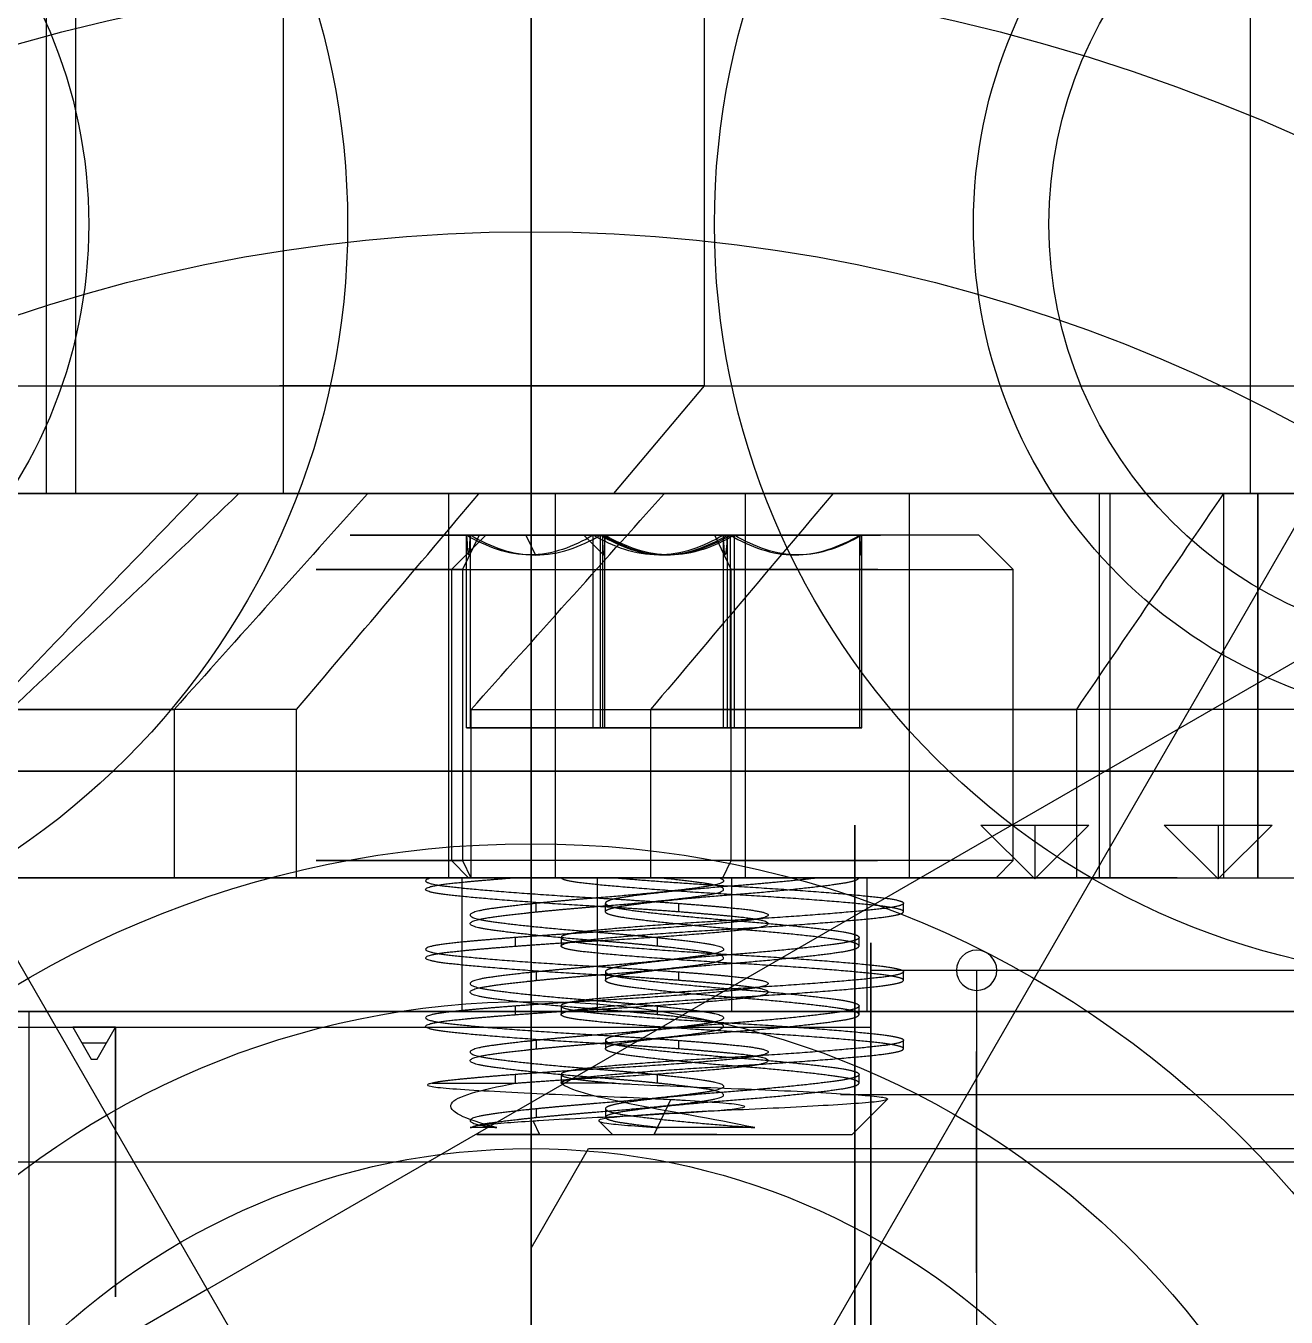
# Model space of a CAD drawing. Header units: inches. Extents: x -3.4 to 11, y -3.7 to 6.8.
# Drawn here: x -0.1844 to 0.2756, y 0.1944 to 0.6657 of the extents above; entities that cross this region are included whole.
import ezdxf

# ---------------------------------------------------------------- set-up
doc = ezdxf.new("R2010")
doc.units = ezdxf.units.IN
doc.header["$MEASUREMENT"] = 0
doc.header["$PDSIZE"] = -1
for name, color, linetype in [('1', 7, 'Continuous'), ('19', 7, 'Continuous'), ('21', 7, 'Continuous'), ('27', 7, 'Continuous'), ('3', 7, 'Continuous'), ('4', 7, 'Continuous'), ('45', 7, 'Continuous')]:
    doc.layers.add(name, color=color, linetype=linetype)

# ---------------------------------------------------------------- blocks, each defined once
blk = doc.blocks.new('motor mount_v6_adapter')
at = {"layer": '1', "color": 0}
blk.add_line((-25, 20), (-25, 0), dxfattribs=at)
at = {"layer": '1', "color": 0, "extrusion": (-2.02729e-32, 1, -7.0442e-15)}
for start, end in [(0, 180), (180, 0)]:
    blk.add_arc((0, 0), 25, start, end, dxfattribs=at)
blk = doc.blocks.new('50mm 5972K129_BALL BEARING')
at = {"layer": '3', "color": 0, "extrusion": (8.55166e-31, -6.98296e-15, -1)}
blk.add_arc((0, 0, -9), 45, 0, 180, dxfattribs=at)
at = {"layer": '3', "color": 0, "extrusion": (8.64884e-31, -6.98296e-15, -1)}
blk.add_arc((0, 0, -10), 44, 0, 180, dxfattribs=at)
at = {"layer": '3', "color": 0, "extrusion": (-5.21066e-78, -6.98296e-15, -1)}
blk.add_arc((0, 0, -10), 38.077, 0, 180, dxfattribs=at)
at = {"layer": '3', "color": 0}
blk.add_arc((0, 0, 9), 45, 180, 0, dxfattribs=at)
at = {"layer": '3', "color": 0, "extrusion": (-8.68716e-64, 6.98296e-15, -1)}
blk.add_arc((0, 0, -10), 44, 180, 0, dxfattribs=at)
at = {"layer": '3', "color": 0, "extrusion": (8.55166e-31, 6.98296e-15, -1)}
blk.add_arc((0, 0, -10), 38.077, 180, 0, dxfattribs=at)
at = {"layer": '4', "color": 0}
for p, q in [((-31.923, 0, 4.444), (-31.923, 0, 10)), ((-26, 0, 10), (-25, 0, 9)), ((-25, 0, 9), (-25, 0, -9))]:
    blk.add_line(p, q, dxfattribs=at)
at = {"layer": '4', "color": 0, "extrusion": (-5.21066e-78, -6.98296e-15, -1)}
for centre, radius in [((0, 0, -10), 31.923), ((0, 0, -9), 25)]:
    blk.add_arc(centre, radius, 0, 180, dxfattribs=at)
at = {"layer": '4', "color": 0}
for centre, radius, start, end in [((0, 0, 10), 26, 0, 180), ((0, 0, 9), 25, 180, 0)]:
    blk.add_arc(centre, radius, start, end, dxfattribs=at)
at = {"layer": '4', "color": 0, "extrusion": (8.55166e-31, 6.98296e-15, -1)}
for radius in [31.923, 26]:
    blk.add_arc((0, 0, -10), radius, 180, 0, dxfattribs=at)
blk = doc.blocks.new('Casing')
at = {"layer": '19', "color": 0}
blk.add_line((28, 0, 95.28), (28, 0, 90.68), dxfattribs=at)
at = {"layer": '19', "color": 0, "extrusion": (8.55166e-31, -6.98296e-15, -1)}
blk.add_arc((0, 0, -95.28), 28, 0, 180, dxfattribs=at)
at = {"layer": '19', "color": 0}
blk.add_arc((0, 0, 95.28), 28, 180, 0, dxfattribs=at)
blk = doc.blocks.new('Cap')
at = {"layer": '21', "color": 0}
for p, q in [((19.95, 15.005, 1.24), (22.423, 16.433, 1.24)), ((22.423, 16.433, 2.8), (22.423, 16.433, 1.24)), ((19.95, 15.005, 4.8), (20.68, 15.427, 4.8)), ((19.95, 15.005, 4.8), (19.95, 15.005, 1.24)), ((20.21, 12.39, 1.24), (20.21, 12.39)), ((22.71, 12.39), (22.71, 12.39, 1.24)), ((22.97, 9.775, 1.24), (25.443, 11.202, 1.24)), ((25.443, 11.202, 1.24), (25.443, 11.202, 2.8)), ((23.7, 10.196, 4.8), (22.97, 9.775, 4.8)), ((22.97, 9.775, 4.8), (22.97, 9.775, 1.24)), ((17.47, 2.875, 1.24), (17.47, 2.875, 4.8)), ((17.475, 0.988, 1.24), (17.475, 0.988, 4.8)), ((22.97, -9.775, 4.8), (23.7, -10.196, 4.8)), ((22.97, -9.775, 4.8), (22.97, -9.775, 1.24)), ((22.97, -9.775, 1.24), (25.443, -11.202, 1.24)), ((25.443, -11.202, 2.8), (25.443, -11.202, 1.24)), ((20.21, -12.39, 1.24), (20.21, -12.39)), ((22.71, -12.39), (22.71, -12.39, 1.24)), ((20.68, -15.427, 4.8), (19.95, -15.005, 4.8)), ((19.95, -15.005, 4.8), (19.95, -15.005, 1.24)), ((19.95, -15.005, 1.24), (22.423, -16.433, 1.24)), ((22.423, -16.433, 1.24), (22.423, -16.433, 2.8)), ((15.038, -18.067, 4.8), (15.038, -18.067, 1.24)), ((15.036, -18.171, 4.8), (15.217, -20.835, 4.8)), ((15.217, -20.835, 1.24), (15.036, -18.171, 1.24)), ((15.036, -18.171, 4.8), (15.036, -18.171, 1.24)), ((16.504, -22.371, 1.24), (15.217, -20.835, 1.24)), ((15.217, -20.835, 4.8), (15.217, -20.835, 1.24)), ((16.504, -22.371, 2.8), (16.504, -22.371, 1.24))]:
    blk.add_line(p, q, dxfattribs=at)
for centre, radius, start, end in [((0, 0), 27.8, 0, 180), ((0, 0, 4.8), 25.8, 36.7221, 52.5305), ((21.46, 12.39, 1.24), 3.02, 120, 300), ((21.46, 12.39), 1.25, 180, 0), ((0, 0, 4.8), 25.8, 7.4695, 23.2779), ((22.354, -10.918, 1.24), 14.633, 68.7098, 109.5), ((17.803, 1.932, 1.24), 1, 109.5, 250.8259), ((3.538, -39.093, 4.8), 42.435, 58.6105, 70.8259), ((0, 0), 27.8, 180, 0), ((0, 0, 4.8), 25.8, 336.7221, 353.6162), ((21.46, -12.39, 1.24), 3.02, 60, 240), ((21.46, -12.39), 1.25, 180, 0), ((0, 0, 4.8), 25.8, 306.1434, 323.2779), ((12.9, -18.067, 1.24), 2.138, 0, 144.4698), ((12.9, -18.067, 1.24), 2.138, 357.2349, 0)]:
    blk.add_arc(centre, radius, start, end, dxfattribs=at)
at = {"layer": '21', "color": 0, "extrusion": (3.92645e-15, -5.77989e-15, -1)}
blk.add_arc((0, 0, -2.8), 27.8, 125.6058, 143.7635, dxfattribs=at)
at = {"layer": '21', "color": 0, "extrusion": (-0.5, 0.866026, 3.19078e-07)}
blk.add_arc((4129.091, -4178.598, 3.02), 5895.97, 134.8028999, 134.8304744, dxfattribs=at)
at = {"layer": '21', "color": 0, "extrusion": (2.81387e-15, -6.39092e-15, -1)}
blk.add_arc((0, 0, -1.24), 27.8, 143.7635, 156.2365, dxfattribs=at)
at = {"layer": '21', "color": 0, "extrusion": (6.04742e-15, 3.49148e-15, -1)}
blk.add_arc((-21.46, 12.39, -4.8), 3.02, 240, 60, dxfattribs=at)
at = {"layer": '21', "color": 0, "extrusion": (0, -6.98296e-15, -1)}
for centre, radius, start in [((-21.46, 12.39), 1.25, 0), ((-21.46, 12.39, -1.24), 1.25, 0), ((-21.46, -12.39), 1.25, 0), ((-21.46, -12.39, -1.24), 1.25, 0), ((-12.9, -18.067, -4.8), 2.138, 35.5302)]:
    blk.add_arc(centre, radius, start, 180, dxfattribs=at)
at = {"layer": '21', "color": 0, "extrusion": (0, 6.98296e-15, -1)}
for centre in [(-21.46, 12.39, -1.24), (-21.46, -12.39, -1.24)]:
    blk.add_arc(centre, 1.25, 180, 0, dxfattribs=at)
at = {"layer": '21', "color": 0, "extrusion": (0.5, -0.866026, -3.19072e-07)}
blk.add_arc((-4129.091, -4178.598, 3.02), 5895.97, 45.1695256, 45.1971001, dxfattribs=at)
at = {"layer": '21', "color": 0, "extrusion": (6.82124e-16, -6.94957e-15, -1)}
blk.add_arc((0, 0, -2.8), 27.8, 156.2365, 174.3942, dxfattribs=at)
at = {"layer": '21', "color": 0, "extrusion": (6.81104e-15, -1.53999e-15, -1)}
blk.add_arc((-22.354, -10.918, -4.8), 14.633, 70.5, 102.7405, dxfattribs=at)
at = {"layer": '21', "color": 0, "extrusion": (6.58243e-15, 2.33096e-15, -1)}
blk.add_arc((-17.803, 1.932, -4.8), 1, 289.1741, 70.5, dxfattribs=at)
at = {"layer": '21', "color": 0, "extrusion": (5.76306e-15, -3.94321e-15, -1)}
blk.add_arc((-3.538, -39.093, -1.24), 42.435, 109.1741, 124.3808, dxfattribs=at)
at = {"layer": '21', "color": 0, "extrusion": (-2.81387e-15, -6.39092e-15, -1)}
blk.add_arc((0, 0, -2.8), 27.8, 188.4214, 203.7635, dxfattribs=at)
at = {"layer": '21', "color": 0, "extrusion": (6.04742e-15, -3.49148e-15, -1)}
blk.add_arc((-21.46, -12.39, -4.8), 3.02, 300, 120, dxfattribs=at)
at = {"layer": '21', "color": 0, "extrusion": (0.5, 0.866026, -3.19072e-07)}
blk.add_arc((4129.091, -4178.598, 3.02), 5895.97, 134.8028999, 134.8304744, dxfattribs=at)
at = {"layer": '21', "color": 0, "extrusion": (-4.12777e-15, -5.63234e-15, -1)}
blk.add_arc((0, 0, -1.24), 27.8, 203.7635, 216.2365, dxfattribs=at)
at = {"layer": '21', "color": 0, "extrusion": (-0.5, -0.866026, 3.19078e-07)}
blk.add_arc((-4129.091, -4178.598, 3.02), 5895.97, 45.1695256, 45.1971001, dxfattribs=at)
at = {"layer": '21', "color": 0, "extrusion": (-5.61932e-15, -4.14548e-15, -1)}
blk.add_arc((0, 0, -2.8), 27.8, 216.2365, 233.5831, dxfattribs=at)
at = {"layer": '21', "color": 0, "extrusion": (-3.36868e-16, -6.97483e-15, -1)}
blk.add_arc((-12.9, -18.067, -4.8), 2.138, 180, 182.7651, dxfattribs=at)
at = {"layer": '21', "color": 0, "extrusion": (-6.39975e-15, -2.79373e-15, -1)}
blk.add_arc((0, 0, -1.24), 27.8, 233.5831, 246.4169, dxfattribs=at)
at = {"layer": '21', "color": 0}
for points in [[(25.581, 3.354, 4.8), (26.284, 3.195, 4.124), (26.98, 2.983, 3.458), (27.667, 2.716, 2.8)], [(27.5, -4.071, 2.8), (26.89, -3.654, 3.465), (26.269, -3.253, 4.132), (25.64, -2.869, 4.8)], [(15.217, -20.835, 4.8), (15.646, -21.347, 4.133), (16.075, -21.859, 3.467), (16.504, -22.371, 2.8)]]:
    blk.add_open_spline(points, degree=3, dxfattribs=at)
blk = doc.blocks.new('91251A243_BLACK-OXIDE ALLOY STEEL SOCKET HEAD CAP SCREW')
at = {"layer": '27', "color": 0}
for p, q in [((-1.191, 0.687, -3.77), (0, 1.375, -3.77)), ((0, 1.375, -3.77), (1.191, 0.687, -3.77)), ((0, 1.375, -5.556), (0, 1.375, -3.77)), ((-1.191, -0.687, -3.77), (-1.191, 0.687, -3.77)), ((-1.191, 0.687, -3.77), (-1.191, 0.687, -5.556)), ((1.191, 0.687, -3.77), (1.191, -0.687, -3.77)), ((1.191, 0.687, -3.77), (1.191, 0.687, -5.556)), ((-2.603, 0, -2.54), (-2.445, 0, -2.381)), ((-2.286, 0, -5.556), (-2.603, 0, -5.239)), ((-2.603, 0, -5.239), (-2.603, 0, -2.54)), ((-1.587, 0, -0.556), (-1.587, 0, -0.476)), ((-1.587, 0, -1.826), (-1.587, 0, -1.746)), ((-1.587, 0, -1.191), (-1.587, 0, -1.111)), ((-1.375, 0, -5.556), (-1.191, 0, -5.372)), ((-1.235, 0, -0.124), (-1.111, 0)), ((-1.175, 0, -0.238), (-1.175, 0, -0.159)), ((-1.175, 0, -0.873), (-1.175, 0, -0.794)), ((-1.175, 0, -1.508), (-1.175, 0, -1.429)), ((-1.175, 0, -2.064), (-1.175, 0, -2.143)), ((1.111, 0), (1.437, 0, -0.325)), ((1.175, 0, -0.476), (1.175, 0, -0.556)), ((1.175, 0, -1.111), (1.175, 0, -1.191)), ((1.175, 0, -1.746), (1.175, 0, -1.826)), ((1.587, 0, -0.794), (1.587, 0, -0.873)), ((1.587, 0, -2.064), (1.587, 0, -2.143)), ((1.587, 0, -1.429), (1.587, 0, -1.508)), ((2.603, 0, -5.239), (2.286, 0, -5.556)), ((2.445, 0, -2.381), (2.603, 0, -2.54)), ((2.603, 0, -2.54), (2.603, 0, -5.239)), ((0, -1.375, -3.77), (-1.191, -0.687, -3.77)), ((-1.191, -0.687, -3.77), (-1.191, -0.687, -5.556)), ((1.191, -0.687, -3.77), (0, -1.375, -3.77)), ((1.191, -0.687, -3.77), (1.191, -0.687, -5.556)), ((0, -1.375, -3.77), (0, -1.375, -5.556))]:
    blk.add_line(p, q, dxfattribs=at)
for centre, radius, start, end in [((0, 0, -2.54), 2.603, 0, 180), ((0, 0, -5.556), 2.286, 0, 180), ((0, 0, -5.556), 1.375, 90, 150), ((0, 0, -5.556), 1.375, 30, 90), ((0, 0, -2.381), 1.175, 0, 45.5225), ((0, 0, -5.556), 1.375, 150, 180), ((0, 0, -5.556), 1.375, 330, 30), ((0, 0, -5.239), 2.603, 180, 0), ((0, 0, -2.381), 1.587, 180, 225.5225), ((0, 0, -5.556), 1.375, 180, 210), ((0, 0), 1.111, 180, 0), ((0, 0, -5.556), 1.375, 210, 270), ((0, 0, -5.556), 1.375, 270, 330)]:
    blk.add_arc(centre, radius, start, end, dxfattribs=at)
at = {"layer": '27', "color": 0, "extrusion": (1.56991e-29, -6.98296e-15, -1)}
blk.add_arc((0, 0, 5.239), 2.603, 0, 180, dxfattribs=at)
at = {"layer": '27', "color": 0, "extrusion": (1.70918e-29, -6.98296e-15, -1)}
blk.add_arc((0, 0, 2.381), 2.445, 0, 180, dxfattribs=at)
at = {"layer": '27', "color": 0, "extrusion": (2.01016e-29, -6.98296e-15, -1)}
blk.add_arc((0, 0), 1.111, 0, 180, dxfattribs=at)
at = {"layer": '27', "color": 0, "extrusion": (-1.48439e-29, 6.98296e-15, -1)}
blk.add_arc((0, 0, 2.54), 2.603, 180, 0, dxfattribs=at)
at = {"layer": '27', "color": 0, "extrusion": (-1.56991e-29, 6.98296e-15, -1)}
blk.add_arc((0, 0, 2.381), 2.445, 180, 0, dxfattribs=at)
at = {"layer": '27', "color": 0, "extrusion": (-1.58748e-29, 6.98296e-15, -1)}
blk.add_arc((0, 0, 5.556), 2.286, 180, 0, dxfattribs=at)
at = {"layer": '27', "color": 0, "extrusion": (1.83133e-28, 6.98296e-15, -1)}
blk.add_arc((0, 0, 0.476), 1.587, 314.4775, 0, dxfattribs=at)
at = {"layer": '27', "color": 0, "extrusion": (-5.65611e-15, 4.09515e-15, -1)}
blk.add_arc((0, 0, 0.064), 1.175, 260.6639, 305.9054, dxfattribs=at)
at = {"layer": '27', "color": 0}
for points, weights, knots in [([(1.587, 0, -0.873), (1.587, 0.425, -0.845), (1.375, 0.794, -0.82), (0.917, 1.587, -0.767), (0, 1.587, -0.714), (-0.917, 1.587, -0.661), (-1.375, 0.794, -0.609), (-1.587, 0.425, -0.584), (-1.587, 0, -0.556)], [0.933012701892, 0.933012701892, 1, 0.866025403784, 1, 0.866025403784, 1, 0.933012701892, 0.933012701892], [0.55, 0.55, 0.55, 0.5666667, 0.5666667, 0.6, 0.6, 0.6333333, 0.6333333, 0.65, 0.65, 0.65]), ([(-1.587, 0, -0.476), (-1.587, 0.425, -0.505), (-1.375, 0.794, -0.529), (-0.917, 1.587, -0.582), (0, 1.587, -0.635), (0.917, 1.587, -0.688), (1.375, 0.794, -0.741), (1.587, 0.425, -0.765), (1.587, 0, -0.794)], [0.933012701892, 0.933012701892, 1, 0.866025403784, 1, 0.866025403784, 1, 0.933012701892, 0.933012701892], [0.15, 0.15, 0.15, 0.16666667, 0.16666667, 0.2, 0.2, 0.23333333, 0.23333333, 0.25, 0.25, 0.25]), ([(1.587, 0, -2.143), (1.587, 0.425, -2.115), (1.375, 0.794, -2.09), (0.917, 1.587, -2.037), (0, 1.587, -1.984), (-0.917, 1.587, -1.931), (-1.375, 0.794, -1.879), (-1.587, 0.425, -1.854), (-1.587, 0, -1.826)], [0.933012701892, 0.933012701892, 1, 0.866025403784, 1, 0.866025403784, 1, 0.933012701892, 0.933012701892], [0.15, 0.15, 0.15, 0.1666667, 0.1666667, 0.2, 0.2, 0.2333333, 0.2333333, 0.25, 0.25, 0.25]), ([(-1.587, 0, -1.746), (-1.587, 0.425, -1.775), (-1.375, 0.794, -1.799), (-0.917, 1.587, -1.852), (0, 1.587, -1.905), (0.917, 1.587, -1.958), (1.375, 0.794, -2.011), (1.587, 0.425, -2.035), (1.587, 0, -2.064)], [0.933012701892, 0.933012701892, 1, 0.866025403784, 1, 0.866025403784, 1, 0.933012701892, 0.933012701892], [0.55, 0.55, 0.55, 0.5666667, 0.5666667, 0.6, 0.6, 0.6333333, 0.6333333, 0.65, 0.65, 0.65]), ([(1.587, 0, -1.508), (1.587, 0.425, -1.48), (1.375, 0.794, -1.455), (0.917, 1.587, -1.402), (0, 1.587, -1.349), (-0.917, 1.587, -1.296), (-1.375, 0.794, -1.244), (-1.587, 0.425, -1.219), (-1.587, 0, -1.191)], [0.933012701892, 0.933012701892, 1, 0.866025403784, 1, 0.866025403784, 1, 0.933012701892, 0.933012701892], [0.35, 0.35, 0.35, 0.3666667, 0.3666667, 0.4, 0.4, 0.4333333, 0.4333333, 0.45, 0.45, 0.45]), ([(-1.587, 0, -1.111), (-1.587, 0.425, -1.14), (-1.375, 0.794, -1.164), (-0.917, 1.587, -1.217), (0, 1.587, -1.27), (0.917, 1.587, -1.323), (1.375, 0.794, -1.376), (1.587, 0.425, -1.4), (1.587, 0, -1.429)], [0.933012701892, 0.933012701892, 1, 0.866025403784, 1, 0.866025403784, 1, 0.933012701892, 0.933012701892], [0.35, 0.35, 0.35, 0.3666667, 0.3666667, 0.4, 0.4, 0.4333333, 0.4333333, 0.45, 0.45, 0.45]), ([(-1.175, 0, -0.159), (-1.175, 0.315, -0.187), (-1.018, 0.588, -0.212), (-0.678, 1.175, -0.265), (0, 1.175, -0.318), (0.678, 1.175, -0.37), (1.018, 0.588, -0.423), (1.175, 0.315, -0.448), (1.175, 0, -0.476)], [0.933012701892, 0.933012701892, 1, 0.866025403784, 1, 0.866025403784, 1, 0.933012701892, 0.933012701892], [0.15, 0.15, 0.15, 0.1666667, 0.1666667, 0.2, 0.2, 0.2333333, 0.2333333, 0.25, 0.25, 0.25]), ([(1.175, 0, -0.556), (1.175, 0.315, -0.527), (1.018, 0.588, -0.503), (0.678, 1.175, -0.45), (0, 1.175, -0.397), (-0.678, 1.175, -0.344), (-1.018, 0.588, -0.291), (-1.175, 0.315, -0.266), (-1.175, 0, -0.238)], [0.933012701892, 0.933012701892, 1, 0.866025403784, 1, 0.866025403784, 1, 0.933012701892, 0.933012701892], [0.75, 0.75, 0.75, 0.7666667, 0.7666667, 0.8, 0.8, 0.8333333, 0.8333333, 0.85, 0.85, 0.85]), ([(-1.175, 0, -0.794), (-1.175, 0.315, -0.822), (-1.018, 0.588, -0.847), (-0.678, 1.175, -0.9), (0, 1.175, -0.953), (0.678, 1.175, -1.005), (1.018, 0.588, -1.058), (1.175, 0.315, -1.083), (1.175, 0, -1.111)], [0.933012701892, 0.933012701892, 1, 0.866025403784, 1, 0.866025403784, 1, 0.933012701892, 0.933012701892], [0.35, 0.35, 0.35, 0.3666667, 0.3666667, 0.4, 0.4, 0.4333333, 0.4333333, 0.45, 0.45, 0.45]), ([(1.175, 0, -1.191), (1.175, 0.315, -1.162), (1.018, 0.588, -1.138), (0.678, 1.175, -1.085), (0, 1.175, -1.032), (-0.678, 1.175, -0.979), (-1.018, 0.588, -0.926), (-1.175, 0.315, -0.901), (-1.175, 0, -0.873)], [0.933012701892, 0.933012701892, 1, 0.866025403784, 1, 0.866025403784, 1, 0.933012701892, 0.933012701892], [0.55, 0.55, 0.55, 0.5666667, 0.5666667, 0.6, 0.6, 0.6333333, 0.6333333, 0.65, 0.65, 0.65]), ([(-1.175, 0, -1.429), (-1.175, 0.315, -1.457), (-1.018, 0.588, -1.482), (-0.678, 1.175, -1.535), (0, 1.175, -1.587), (0.678, 1.175, -1.64), (1.018, 0.588, -1.693), (1.175, 0.315, -1.718), (1.175, 0, -1.746)], [0.933012701892, 0.933012701892, 1, 0.866025403784, 1, 0.866025403784, 1, 0.933012701892, 0.933012701892], [0.55, 0.55, 0.55, 0.5666667, 0.5666667, 0.6, 0.6, 0.6333333, 0.6333333, 0.65, 0.65, 0.65]), ([(1.175, 0, -1.826), (1.175, 0.315, -1.797), (1.018, 0.588, -1.773), (0.678, 1.175, -1.72), (0, 1.175, -1.667), (-0.678, 1.175, -1.614), (-1.018, 0.588, -1.561), (-1.175, 0.315, -1.536), (-1.175, 0, -1.508)], [0.933012701892, 0.933012701892, 1, 0.866025403784, 1, 0.866025403784, 1, 0.933012701892, 0.933012701892], [0.35, 0.35, 0.35, 0.3666667, 0.3666667, 0.4, 0.4, 0.4333333, 0.4333333, 0.45, 0.45, 0.45]), ([(-1.175, 0, -2.064), (-1.175, 0.315, -2.092), (-1.018, 0.588, -2.117), (-0.678, 1.175, -2.17), (0, 1.175, -2.223), (0.678, 1.175, -2.275), (1.018, 0.588, -2.328), (1.175, 0.315, -2.353), (1.175, 0, -2.381)], [0.933012701892, 0.933012701892, 1, 0.866025403784, 1, 0.866025403784, 1, 0.933012701892, 0.933012701892], [0.75, 0.75, 0.75, 0.7666667, 0.7666667, 0.8, 0.8, 0.8333333, 0.8333333, 0.85, 0.85, 0.85]), ([(0.823, 0.838, -2.381), (0.48, 1.175, -2.339), (0, 1.175, -2.302), (-0.678, 1.175, -2.249), (-1.018, 0.588, -2.196), (-1.175, 0.315, -2.171), (-1.175, 0, -2.143)], [0.948065210723, 0.901258538444, 1, 0.866025403784, 1, 0.933012701892, 0.933012701892], [0.17543279, 0.17543279, 0.17543279, 0.2, 0.2, 0.23333333, 0.23333333, 0.25, 0.25, 0.25]), ([(1.587, 0, -2.064), (1.587, -0.425, -2.092), (1.375, -0.794, -2.117), (0.917, -1.587, -2.17), (0, -1.587, -2.223), (-0.917, -1.587, -2.275), (-1.375, -0.794, -2.328), (-1.587, -0.425, -2.353), (-1.587, 0, -2.381)], [0.933012701892, 0.933012701892, 1, 0.866025403784, 1, 0.866025403784, 1, 0.933012701892, 0.933012701892], [0.65, 0.65, 0.65, 0.6666667, 0.6666667, 0.7, 0.7, 0.7333333, 0.7333333, 0.75, 0.75, 0.75]), ([(-1.587, 0, -1.826), (-1.587, -0.425, -1.797), (-1.375, -0.794, -1.773), (-0.917, -1.587, -1.72), (0, -1.587, -1.667), (0.917, -1.587, -1.614), (1.375, -0.794, -1.561), (1.587, -0.425, -1.536), (1.587, 0, -1.508)], [0.933012701892, 0.933012701892, 1, 0.866025403784, 1, 0.866025403784, 1, 0.933012701892, 0.933012701892], [0.25, 0.25, 0.25, 0.26666667, 0.26666667, 0.3, 0.3, 0.33333333, 0.33333333, 0.35, 0.35, 0.35]), ([(1.587, 0, -1.429), (1.587, -0.425, -1.457), (1.375, -0.794, -1.482), (0.917, -1.587, -1.535), (0, -1.587, -1.587), (-0.917, -1.587, -1.64), (-1.375, -0.794, -1.693), (-1.587, -0.425, -1.718), (-1.587, 0, -1.746)], [0.933012701892, 0.933012701892, 1, 0.866025403784, 1, 0.866025403784, 1, 0.933012701892, 0.933012701892], [0.45, 0.45, 0.45, 0.46666667, 0.46666667, 0.5, 0.5, 0.53333333, 0.53333333, 0.55, 0.55, 0.55]), ([(-1.587, 0, -1.191), (-1.587, -0.425, -1.162), (-1.375, -0.794, -1.138), (-0.917, -1.587, -1.085), (0, -1.587, -1.032), (0.917, -1.587, -0.979), (1.375, -0.794, -0.926), (1.587, -0.425, -0.901), (1.587, 0, -0.873)], [0.933012701892, 0.933012701892, 1, 0.866025403784, 1, 0.866025403784, 1, 0.933012701892, 0.933012701892], [0.45, 0.45, 0.45, 0.46666667, 0.46666667, 0.5, 0.5, 0.53333333, 0.53333333, 0.55, 0.55, 0.55]), ([(1.587, 0, -0.794), (1.587, -0.425, -0.822), (1.375, -0.794, -0.847), (0.917, -1.587, -0.9), (0, -1.587, -0.953), (-0.917, -1.587, -1.005), (-1.375, -0.794, -1.058), (-1.587, -0.425, -1.083), (-1.587, 0, -1.111)], [0.933012701892, 0.933012701892, 1, 0.866025403784, 1, 0.866025403784, 1, 0.933012701892, 0.933012701892], [0.25, 0.25, 0.25, 0.2666667, 0.2666667, 0.3, 0.3, 0.3333333, 0.3333333, 0.35, 0.35, 0.35]), ([(-1.587, 0, -0.556), (-1.587, -0.425, -0.527), (-1.375, -0.794, -0.503), (-1.267, -0.981, -0.49), (-1.112, -1.133, -0.476)], [0.933012701892, 0.933012701892, 1, 0.96476686534, 0.948065210723], [0.65, 0.65, 0.65, 0.66666667, 0.66666667, 0.67543279, 0.67543279, 0.67543279]), ([(-0.689, -0.952, -0.064), (-0.892, -0.805, -0.086), (-1.018, -0.588, -0.106), (-1.175, -0.315, -0.13), (-1.175, 0, -0.159)], [0.93549495028, 0.945907627743, 1, 0.933012701892, 0.933012701892], [0.11987497, 0.11987497, 0.11987497, 0.13333333, 0.13333333, 0.15, 0.15, 0.15]), ([(-1.175, 0, -0.238), (-1.175, -0.315, -0.21), (-1.018, -0.588, -0.185), (-0.678, -1.175, -0.132), (0, -1.175, -0.079), (0.096, -1.175, -0.072), (0.191, -1.159, -0.064)], [0.933012701892, 0.933012701892, 1, 0.866025403784, 1, 0.978589470042, 0.964022189566], [0.85, 0.85, 0.85, 0.86666667, 0.86666667, 0.9, 0.9, 0.90532701, 0.90532701, 0.90532701]), ([(1.175, 0, -0.476), (1.175, -0.315, -0.505), (1.018, -0.588, -0.529), (0.678, -1.175, -0.582), (0, -1.175, -0.635), (-0.678, -1.175, -0.688), (-1.018, -0.588, -0.741), (-1.175, -0.315, -0.765), (-1.175, 0, -0.794)], [0.933012701892, 0.933012701892, 1, 0.866025403784, 1, 0.866025403784, 1, 0.933012701892, 0.933012701892], [0.25, 0.25, 0.25, 0.26666667, 0.26666667, 0.3, 0.3, 0.33333333, 0.33333333, 0.35, 0.35, 0.35]), ([(-1.175, 0, -0.873), (-1.175, -0.315, -0.845), (-1.018, -0.588, -0.82), (-0.678, -1.175, -0.767), (0, -1.175, -0.714), (0.678, -1.175, -0.661), (1.018, -0.588, -0.609), (1.175, -0.315, -0.584), (1.175, 0, -0.556)], [0.933012701892, 0.933012701892, 1, 0.866025403784, 1, 0.866025403784, 1, 0.933012701892, 0.933012701892], [0.65, 0.65, 0.65, 0.66666667, 0.66666667, 0.7, 0.7, 0.73333333, 0.73333333, 0.75, 0.75, 0.75]), ([(1.175, 0, -1.111), (1.175, -0.315, -1.14), (1.018, -0.588, -1.164), (0.678, -1.175, -1.217), (0, -1.175, -1.27), (-0.678, -1.175, -1.323), (-1.018, -0.588, -1.376), (-1.175, -0.315, -1.4), (-1.175, 0, -1.429)], [0.933012701892, 0.933012701892, 1, 0.866025403784, 1, 0.866025403784, 1, 0.933012701892, 0.933012701892], [0.45, 0.45, 0.45, 0.46666667, 0.46666667, 0.5, 0.5, 0.53333333, 0.53333333, 0.55, 0.55, 0.55]), ([(-1.175, 0, -1.508), (-1.175, -0.315, -1.48), (-1.018, -0.588, -1.455), (-0.678, -1.175, -1.402), (0, -1.175, -1.349), (0.678, -1.175, -1.296), (1.018, -0.588, -1.244), (1.175, -0.315, -1.219), (1.175, 0, -1.191)], [0.933012701892, 0.933012701892, 1, 0.866025403784, 1, 0.866025403784, 1, 0.933012701892, 0.933012701892], [0.45, 0.45, 0.45, 0.46666667, 0.46666667, 0.5, 0.5, 0.53333333, 0.53333333, 0.55, 0.55, 0.55]), ([(1.175, 0, -1.746), (1.175, -0.315, -1.775), (1.018, -0.588, -1.799), (0.678, -1.175, -1.852), (0, -1.175, -1.905), (-0.678, -1.175, -1.958), (-1.018, -0.588, -2.011), (-1.175, -0.315, -2.035), (-1.175, 0, -2.064)], [0.933012701892, 0.933012701892, 1, 0.866025403784, 1, 0.866025403784, 1, 0.933012701892, 0.933012701892], [0.65, 0.65, 0.65, 0.66666667, 0.66666667, 0.7, 0.7, 0.73333333, 0.73333333, 0.75, 0.75, 0.75]), ([(-1.175, 0, -2.143), (-1.175, -0.315, -2.115), (-1.018, -0.588, -2.09), (-0.678, -1.175, -2.037), (0, -1.175, -1.984), (0.678, -1.175, -1.931), (1.018, -0.588, -1.879), (1.175, -0.315, -1.854), (1.175, 0, -1.826)], [0.933012701892, 0.933012701892, 1, 0.866025403784, 1, 0.866025403784, 1, 0.933012701892, 0.933012701892], [0.25, 0.25, 0.25, 0.26666667, 0.26666667, 0.3, 0.3, 0.33333333, 0.33333333, 0.35, 0.35, 0.35]), ([(-1.112, -1.133, -2.381), (-0.649, -1.587, -2.339), (0, -1.587, -2.302), (0.917, -1.587, -2.249), (1.375, -0.794, -2.196), (1.587, -0.425, -2.171), (1.587, 0, -2.143)], [0.948065210723, 0.901258538444, 1, 0.866025403784, 1, 0.933012701892, 0.933012701892], [0.07543279, 0.07543279, 0.07543279, 0.1, 0.1, 0.13333333, 0.13333333, 0.15, 0.15, 0.15])]:
    blk.add_rational_spline(points, weights, degree=2, knots=knots, dxfattribs=at)
for points, knots in [([(-1.587, 0, -2.381), (-1.567, 0.175, -2.381), (-1.516, 0.35, -2.381), (-1.439, 0.508, -2.381), (-1.362, 0.667, -2.381), (-1.257, 0.816, -2.381), (-1.129, 0.938, -2.381), (-1.008, 1.053, -2.381), (-0.863, 1.148, -2.381), (-0.709, 1.213, -2.381), (-0.565, 1.274, -2.381), (-0.409, 1.31, -2.381), (-0.253, 1.32, -2.381), (-0.097, 1.33, -2.381), (0.063, 1.313, -2.381), (0.212, 1.267, -2.381), (0.352, 1.224, -2.381), (0.487, 1.154, -2.381), (0.603, 1.063, -2.381), (0.685, 0.999, -2.381), (0.76, 0.922, -2.381), (0.823, 0.838, -2.381)], [0, 0, 0, 0, 0.000529506, 0.000529506, 0.000529506, 0.001059987, 0.001059987, 0.001059987, 0.001561894, 0.001561894, 0.001561894, 0.002029611, 0.002029611, 0.002029611, 0.00249709, 0.00249709, 0.00249709, 0.002937, 0.002937, 0.002937, 0.003248983, 0.003248983, 0.003248983, 0.003248983]), ([(1.437, 0, -0.325), (1.434, 0.054, -0.323), (1.428, 0.109, -0.32), (1.42, 0.162, -0.318), (1.395, 0.315, -0.31), (1.344, 0.466, -0.303), (1.272, 0.603, -0.297), (1.2, 0.739, -0.29), (1.105, 0.864, -0.283), (0.993, 0.969, -0.276), (0.881, 1.074, -0.269), (0.75, 1.16, -0.262), (0.609, 1.222, -0.254), (0.473, 1.282, -0.247), (0.325, 1.319, -0.239), (0.177, 1.332, -0.233), (0.032, 1.345, -0.226), (-0.117, 1.334, -0.22), (-0.259, 1.298, -0.213), (-0.4, 1.263, -0.206), (-0.537, 1.203, -0.198), (-0.659, 1.123, -0.191), (-0.778, 1.044, -0.183), (-0.885, 0.945, -0.176), (-0.972, 0.833, -0.169), (-1.057, 0.723, -0.162), (-1.125, 0.599, -0.156), (-1.17, 0.468, -0.149), (-1.215, 0.337, -0.142), (-1.238, 0.197, -0.135), (-1.237, 0.059, -0.127), (-1.237, 0.039, -0.126), (-1.236, 0.02, -0.125), (-1.235, 0, -0.124)], [0.003578054, 0.003578054, 0.003578054, 0.003578054, 0.00374248, 0.00374248, 0.00374248, 0.00421264, 0.00421264, 0.00421264, 0.00467812, 0.00467812, 0.00467812, 0.005143681, 0.005143681, 0.005143681, 0.005594565, 0.005594565, 0.005594565, 0.006036861, 0.006036861, 0.006036861, 0.006479372, 0.006479372, 0.006479372, 0.006911084, 0.006911084, 0.006911084, 0.007330148, 0.007330148, 0.007330148, 0.007749628, 0.007749628, 0.007749628, 0.007808458, 0.007808458, 0.007808458, 0.007808458]), ([(-1.191, 0.687, -5.556), (-1.005, 0.795, -5.449), (-0.805, 0.91, -5.373), (-0.39, 1.15, -5.372), (-0.187, 1.267, -5.448), (0, 1.375, -5.556)], [0, 0, 0, 0, 0.5, 0.5, 1, 1, 1, 1]), ([(0, 1.375, -5.556), (0.186, 1.267, -5.449), (0.385, 1.152, -5.373), (0.801, 0.912, -5.372), (1.003, 0.795, -5.448), (1.191, 0.687, -5.556)], [0, 0, 0, 0, 0.5, 0.5, 1, 1, 1, 1]), ([(1.191, 0.687, -5.556), (1.191, 0.475, -5.45), (1.191, 0.242, -5.372), (1.191, -0.242, -5.372), (1.191, -0.474, -5.45), (1.191, -0.687, -5.556)], [0, 0, 0, 0, 0.5, 0.5, 1, 1, 1, 1]), ([(0.191, -1.159, -0.064), (-0.192, -1.303, -0.144), (-0.634, -1.233, -0.217), (-1.303, -0.782, -0.355), (-1.524, -0.404, -0.413), (-1.587, 0, -0.476)], [0, 0, 0, 0, 0.5, 0.5, 1, 1, 1, 1]), ([(-1.235, 0, -0.124), (-1.229, -0.117, -0.118), (-1.206, -0.233, -0.111), (-1.167, -0.343, -0.105), (-1.123, -0.467, -0.098), (-1.06, -0.585, -0.092), (-0.979, -0.688, -0.085), (-0.899, -0.791, -0.079), (-0.799, -0.881, -0.071), (-0.689, -0.952, -0.064)], [0.007808458, 0.007808458, 0.007808458, 0.007808458, 0.008162344, 0.008162344, 0.008162344, 0.008558196, 0.008558196, 0.008558196, 0.008954731, 0.008954731, 0.008954731, 0.008954731]), ([(-1.112, -1.133, -0.476), (-1.06, -1.18, -0.473), (-1.005, -1.223, -0.47), (-0.948, -1.263, -0.468), (-0.803, -1.362, -0.46), (-0.639, -1.438, -0.452), (-0.47, -1.484, -0.445), (-0.308, -1.528, -0.438), (-0.136, -1.546, -0.431), (0.031, -1.536, -0.425), (0.199, -1.526, -0.418), (0.368, -1.487, -0.411), (0.523, -1.422, -0.404), (0.679, -1.357, -0.396), (0.825, -1.264, -0.389), (0.95, -1.151, -0.381), (1.069, -1.043, -0.374), (1.173, -0.914, -0.367), (1.252, -0.774, -0.361), (1.331, -0.634, -0.354), (1.387, -0.478, -0.347), (1.416, -0.32, -0.34), (1.434, -0.215, -0.335), (1.442, -0.107, -0.33), (1.437, 0, -0.325)], [0, 0, 0, 0, 0.000209978, 0.000209978, 0.000209978, 0.000742711, 0.000742711, 0.000742711, 0.001253029, 0.001253029, 0.001253029, 0.00176447, 0.00176447, 0.00176447, 0.002275911, 0.002275911, 0.002275911, 0.00276537, 0.00276537, 0.00276537, 0.003253919, 0.003253919, 0.003253919, 0.003578054, 0.003578054, 0.003578054, 0.003578054]), ([(1.175, 0, -2.381), (1.195, -0.129, -2.381), (1.193, -0.263, -2.381), (1.17, -0.391, -2.381), (1.146, -0.519, -2.381), (1.099, -0.644, -2.381), (1.037, -0.758, -2.381), (0.971, -0.878, -2.381), (0.885, -0.99, -2.381), (0.786, -1.084, -2.381), (0.677, -1.189, -2.381), (0.549, -1.275, -2.381), (0.411, -1.337, -2.381), (0.274, -1.4, -2.381), (0.124, -1.439, -2.381), (-0.026, -1.453, -2.381), (-0.178, -1.467, -2.381), (-0.333, -1.458, -2.381), (-0.482, -1.427, -2.381), (-0.649, -1.391, -2.381), (-0.814, -1.327, -2.381), (-0.96, -1.238, -2.381), (-1.013, -1.206, -2.381), (-1.064, -1.171, -2.381), (-1.112, -1.133, -2.381)], [0, 0, 0, 0, 0.000390689, 0.000390689, 0.000390689, 0.000781268, 0.000781268, 0.000781268, 0.001192235, 0.001192235, 0.001192235, 0.001645242, 0.001645242, 0.001645242, 0.002098371, 0.002098371, 0.002098371, 0.002554088, 0.002554088, 0.002554088, 0.003069915, 0.003069915, 0.003069915, 0.003252655, 0.003252655, 0.003252655, 0.003252655]), ([(0, -1.375, -5.556), (-0.186, -1.267, -5.449), (-0.385, -1.152, -5.373), (-0.801, -0.912, -5.372), (-1.003, -0.795, -5.448), (-1.191, -0.687, -5.556)], [0, 0, 0, 0, 0.5, 0.5, 1, 1, 1, 1]), ([(1.191, -0.687, -5.556), (1.005, -0.795, -5.449), (0.805, -0.91, -5.373), (0.39, -1.15, -5.372), (0.187, -1.267, -5.448), (0, -1.375, -5.556)], [0, 0, 0, 0, 0.5, 0.5, 1, 1, 1, 1])]:
    blk.add_open_spline(points, degree=3, knots=knots, dxfattribs=at)
for points in [[(-1.191, 0, -5.372), (-1.191, 0.242, -5.372), (-1.191, 0.475, -5.45), (-1.191, 0.687, -5.556)], [(-1.191, -0.687, -5.556), (-1.191, -0.474, -5.45), (-1.191, -0.242, -5.372), (-1.191, 0, -5.372)]]:
    blk.add_open_spline(points, degree=3, dxfattribs=at)
blk = doc.blocks.new('motor mount_v6')
at = {"layer": '45', "color": 0}
for p, q in [((-1, 67, 18), (-16, 67, 18)), ((-16, 67, 18), (-16, 67)), ((-27.161, 47.825, 18), (-27.161, 47.825)), ((-85.7, -63.5, 18), (85.7, -63.5, 18))]:
    blk.add_line(p, q, dxfattribs=at)
at = {"layer": '45', "color": 0, "extrusion": (-6.07204e-15, -3.44849e-15, -1)}
blk.add_arc((38.051, 67, -18), 22.051, 180, 240.4065, dxfattribs=at)
at = {"layer": '45', "color": 0, "extrusion": (6.07204e-15, 3.44849e-15, -1)}
blk.add_arc((0, 0, -18), 55, 0, 60.4065, dxfattribs=at)
at = {"layer": '45', "color": 0, "extrusion": (6.98124e-15, 1.55177e-16, -1)}
blk.add_arc((0, 0, -18), 45, 0, 88.7267, dxfattribs=at)
at = {"layer": '45', "color": 0, "extrusion": (0, 6.98296e-15, -1)}
blk.add_arc((0, 0, -18), 45, 180, 0, dxfattribs=at)

msp = doc.modelspace()

# ---------------------------------------------------------------- linework, layer by layer
at = {"color": 0}
for p, q in [((0, 0), (0, 2.16535)), ((0, 1.77165), (0, -1.77165)), ((0, 0), (0, 1.5748)), ((0, 1.49606), (0, 0)), ((0, 0, 0.18898), (0, 1.09449, 0.18898)), ((0, 0, 0.07874), (0, 1.05906, 0.07874)), ((0, 0, 0.07874), (0, 1.05906, 0.07874)), ((0, 0, 0.18898), (-0.50787, 0.87966, 0.18898)), ((-0.11811, 0.20457, 0.18898), (0.82974, 0.75182, 0.18898)), ((0, 0, 0.07874), (0.34252, 0.59326, 0.07874)), ((0, 0, 0.07874), (0.34252, 0.59326, 0.07874)), ((0, 0, 0.07874), (0.34252, 0.59326, 0.07874)), ((0, 0.37402, -0.11811), (0, 0.31496, -0.23622)), ((0, 0.37402, -0.11811), (0, 0.37402, -0.23622)), ((0, 0.37402, -0.11811), (0, 0.31496, -0.11811)), ((0, 0.37402, -0.23622), (0, 0.31496, -0.23622)), ((0, 0), (0, 0.37402)), ((0.18386, 0.35433), (0.16417, 0.37402)), ((0.16417, 0.37402), (0.20354, 0.37402)), ((0.18386, 0.37402), (0.18386, 0.35433)), ((0.20354, 0.37402), (0.18386, 0.35433)), ((0.25079, 0.35433), (0.2311, 0.37402)), ((0.2311, 0.37402), (0.27047, 0.37402)), ((0.25079, 0.37402), (0.25079, 0.35433)), ((0.27047, 0.37402), (0.25079, 0.35433)), ((0.124, 0.30021, -0.204), (0.124, 0.321, -0.204)), ((0.124, 0.321, -0.204), (0.16262, 0.321, -0.204)), ((0.124, 0.30021, -0.204), (0.124, 0.321, -0.204)), ((0.124, 0.321, -0.204), (0.16262, 0.321, -0.204)), ((0.16262, 0.321, -0.204), (0.16262, 0.251, -0.204)), ((0.16262, 0.321, -0.204), (0.36719, 0.321, -0.204)), ((0.16262, 0.321, -0.204), (0.16262, 0.181, -0.204)), ((0.16262, 0.321, -0.204), (0.16262, 0.251, -0.204)), ((0, 0.31496, -0.11811), (0, 0.31496, -0.23622)), ((-0.36719, 0.30021, -0.204), (0.124, 0.30021, -0.204)), ((-0.15159, 0.30021, -0.204), (-0.16722, 0.30021, -0.204)), ((-0.16722, 0.30021, -0.204), (-0.16052, 0.28861, -0.204)), ((-0.15829, 0.28861, -0.204), (-0.15159, 0.30021, -0.204)), ((-0.15159, 0.30021, -0.204), (0.124, 0.30021, -0.204)), ((-0.15159, 0.251, -0.204), (-0.15159, 0.30021, -0.204)), ((-0.15494, 0.29441, -0.204), (-0.16387, 0.29441, -0.204)), ((-0.16052, 0.28861, -0.204), (-0.15829, 0.28861, -0.204)), ((0.16262, 0.27121, -0.239), (0.16262, 0.29141, -0.204)), ((0.16262, 0.29141, -0.204), (0.16262, 0.27121, -0.169)), ((0.44488, 0.27559), (0.11291, 0.27559)), ((0.16262, 0.23079, -0.239), (0.16262, 0.27121, -0.239)), ((0.16262, 0.27121, -0.169), (0.16262, 0.23079, -0.169)), ((0, 0.21954), (0.021, 0.25591)), ((0.021, 0.25591), (0.29396, 0.25591)), ((0.16262, 0.251, -0.204), (-0.36719, 0.251, -0.204)), ((0.16262, 0.251, -0.204), (-0.15159, 0.251, -0.204)), ((0.36719, 0.251, -0.204), (0.16262, 0.251, -0.204)), ((0.16262, 0.23079, -0.169), (0.16262, 0.21059, -0.204)), ((0.16262, 0.21059, -0.204), (0.16262, 0.23079, -0.239)), ((0, 0), (0, 0.21954)), ((-0.11811, 0.20457, 0.18898), (-1.06596, -0.34267, 0.18898))]:
    msp.add_line(p, q, dxfattribs=at)
for centre, radius in [((0, 0), 1.5748), ((0, 0, 0.80945), 1.20866), ((0, 0, 0.18898), 1.11791), ((0, 0), 1.10236), ((0, 0, 3.57008), 1.10236), ((0, 0), 1.09843), ((0, 0), 1.09449), ((0, 0, 0.18898), 0.87402), ((-0.34252, 0.59326, 0.07874), 0.27559), ((0.34252, 0.59326, 0.07874), 0.27559), ((-0.34252, 0.59326, 0.07874), 0.1811), ((-0.34252, 0.59326, 0.07874), 0.1811), ((0.34252, 0.59326, 0.07874), 0.1811), ((0.34252, 0.59326, 0.07874), 0.1811), ((0.34252, 0.59326, 0.07874), 0.15354), ((0, 0, 0.07874), 0.68504), ((0, 0, 0.18898), 0.59055), ((0, 0), 0.36719), ((0, 0, -0.0935), 0.30961), ((0, 0, 0.18898), 0.25591)]:
    msp.add_circle(centre, radius, dxfattribs=at)
at = {"color": 0, "extrusion": (-2.02729e-32, 1, 0)}
for centre, radius in [((0, 0, 0.3937), 0.59055), ((0, -0.59055, 0.3937), 0.15748), ((0, -0.59055, 0.3937), 0.08465)]:
    msp.add_circle(centre, radius, dxfattribs=at)
at = {"color": 0, "extrusion": (1, 0, 0)}
for centre, radius in [((0.27559, 0, 0.11811), 0.09843), ((0, 0), 0.36719), ((0.251, -0.204, 0.124), 0.08), ((0.251, -0.204, 0.16262), 0.04041), ((0.251, -0.204, 0.16262), 0.035)]:
    msp.add_circle(centre, radius, dxfattribs=at)
at = {"color": 0, "extrusion": (0, 0, -1)}
msp.add_circle((-0.16262, 0.321, 0.204), 0.00734, dxfattribs=at)
at = {"color": 0, "extrusion": (-1, 0, 0)}
for centre, radius in [((-0.251, -0.204, -0.124), 0.07), ((-0.251, -0.204, 0.15159), 0.04921)]:
    msp.add_circle(centre, radius, dxfattribs=at)
at = {"color": 0}
for radius, start, end in [(1.77165, 91.27334, 88.72666), (1.1811, 91.91021, 88.08979)]:
    msp.add_arc((0, 0), radius, start, end, dxfattribs=at)
at = {"extrusion": (-2.02729e-32, 1, 0)}
for p in [(0, 0.3937, -0.59055), (0, 0.3937, 0.59055), (0, 0.3937)]:
    msp.add_point(p, dxfattribs=at)
at = {"extrusion": (1, 0, 0)}
for p in [(0, 0.36719), (0, 0.36719, 0.0745), (0, 0.36719, -0.3125), (0, 0.36719, -0.0935), (0, 0.36719, -0.0935), (0, 0.36719, -0.3125)]:
    msp.add_point(p, dxfattribs=at)

# ---------------------------------------------------------------- block references
at = {"color": 0, "extrusion": (0.050717, 0, 0.998713), "xscale": 0.03937007874015749, "yscale": 0.03937007874015749, "zscale": 0.03937007874015749, "rotation": 270}
msp.add_blockref('motor mount_v6_adapter', (0.49495, -0.76759, 2.48234), dxfattribs=at)
at = {"color": 0, "extrusion": (0, -1, 0), "xscale": 0.03937007874015748, "yscale": 0.03937007874015748, "zscale": 0.03937007874015748}
for name, p, rotation in [('50mm 5972K129_BALL BEARING', (0.8925, 2.44022, -0.88866), 32.60144412719835), ('91251A243_BLACK-OXIDE ALLOY STEEL SOCKET HEAD CAP SCREW', (0.02403, 1.99584, -0.26105), 298.5527785958916), ('91251A243_BLACK-OXIDE ALLOY STEEL SOCKET HEAD CAP SCREW', (0.07344, 2.97018, -0.26105), 0.8351854626180588)]:
    msp.add_blockref(name, p, dxfattribs=dict(at, rotation=rotation))
msp.add_blockref('motor mount_v6', (0.8925, 2.44022, -1.20362), dxfattribs=at)
at = {"color": 0, "extrusion": (0, 1, 0), "xscale": 0.03937007874015749, "yscale": 0.03937007874015749, "zscale": 0.03937007874015749}
for name, p, rotation in [('Cap', (-0.89254, 2.44022, 0.30598), 2.903312699041426), ('Casing', (-0.89254, 2.44022, -3.4452), 12.61297842052209)]:
    msp.add_blockref(name, p, dxfattribs=dict(at, rotation=rotation))

doc.saveas('drawing.dxf')
